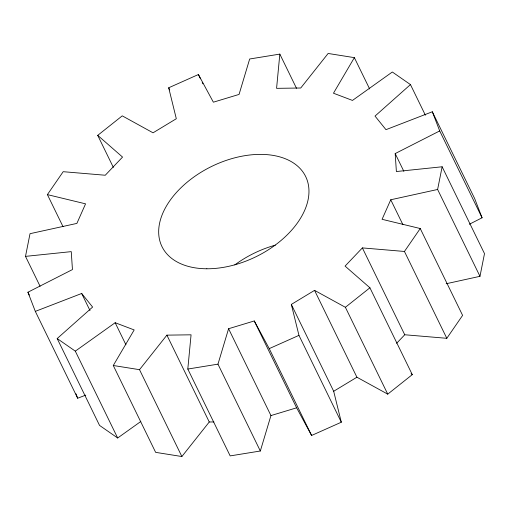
<?xml version="1.0" encoding="UTF-8"?>
<svg xmlns="http://www.w3.org/2000/svg" width="510" height="510" viewBox="0 0 510 510"><rect width="100%" height="100%" fill="white"/><g stroke="black" fill="none" stroke-linecap="round" stroke-linejoin="round"><path stroke-width="0.76" d="M279.831 54.098L276.579 88.338L300.741 88.007L328.128 53.467L354.361 57.643L333.464 93.222L352.474 100.425L392.33 72.006L410.454 84.59L375.022 116.082L385.974 129.674L432.321 111.766L439.709 130.93L395.186 153.574L396.385 171.538L442.138 166.776L437.612 189.471L390.749 199.767L382.073 219.313L420.24 228.531L462.602 315.384L446.811 338.308L404.449 251.462L362.38 247.905L345.072 266.099L369.916 287.787L412.278 374.64L387.747 394.147L345.391 307.294L314.555 290.368L291.331 304.419L333.687 391.272L341.311 422.216L311.597 435.476L269.235 348.623L254.267 320.956L228.582 328.727L270.944 415.573L260.329 451.006L230.169 455.902L187.808 369.049L191.065 334.815L166.898 335.14L139.517 369.68L113.277 365.504L134.175 329.932L115.164 322.722L75.308 351.141L57.184 338.557L92.616 307.065L81.67 293.479L35.317 311.387L27.929 292.217L72.452 269.573L71.253 251.634L25.5 256.371L30.026 233.682L76.882 223.405L85.565 203.841L47.398 194.616L63.189 171.691L105.258 175.242L122.547 157.074L97.722 135.36L122.253 115.853L153.045 132.81L176.313 118.734L168.689 87.784L198.403 74.524L213.371 102.191L239.056 94.426L249.67 58.994L279.831 54.098L296.495 88.268M446.173 283.751L479.974 276.318L484.5 253.629L442.138 166.776M260.329 451.006L217.968 364.153L228.582 328.727M404.449 251.462L420.24 228.531M113.277 365.504L155.639 452.357L181.872 456.533L209.259 421.993L213.932 421.929M396.627 343.287L404.742 334.758L446.811 338.308M345.391 307.294L369.916 287.787M57.184 338.557L99.546 425.41L117.67 437.994L140.811 421.489M333.687 391.272L356.911 377.221L387.747 394.147M469.353 224.253L482.071 217.783L474.683 198.613L432.321 111.766M269.235 348.623L298.956 335.363L291.331 304.419M35.317 311.387L77.679 398.233L85.769 395.11M270.944 415.573L296.629 407.809L311.597 435.476M187.808 369.049L217.968 364.153M411.092 373.607L412.278 374.64M439.709 130.93L482.071 217.783M410.454 84.59L425.385 115.203M437.612 189.471L479.974 276.318M354.361 57.643L369.642 88.963M395.186 153.574L403.869 171.373M390.749 199.767L402.906 224.687M362.38 247.905L404.742 334.758M314.555 290.368L356.911 377.221M198.403 74.524L200.487 78.795M202.221 82.359L202.916 83.78M298.956 335.363L341.311 422.216M168.689 87.784L169.728 89.919M254.267 320.956L296.629 407.809M97.722 135.36L113.347 167.395M166.898 335.14L209.259 421.993M139.517 369.68L181.872 456.533M115.164 322.722L125.932 344.792M47.398 194.616L63.023 226.657M81.67 293.479L90.002 310.565M75.308 351.141L117.67 437.994M25.5 256.371L40.086 286.269M27.929 292.217L29.319 295.067M75.971 393.809L77.679 398.233M234.804 264.9A79.936 50.305 -26 0 1 275.362 245.144M206.843 268.776A79.936 50.305 -26 0 0 308.053 183.256A79.936 50.305 -26 0 0 186.564 182.695A79.936 50.305 -26 0 0 206.843 268.776"/></g></svg>
